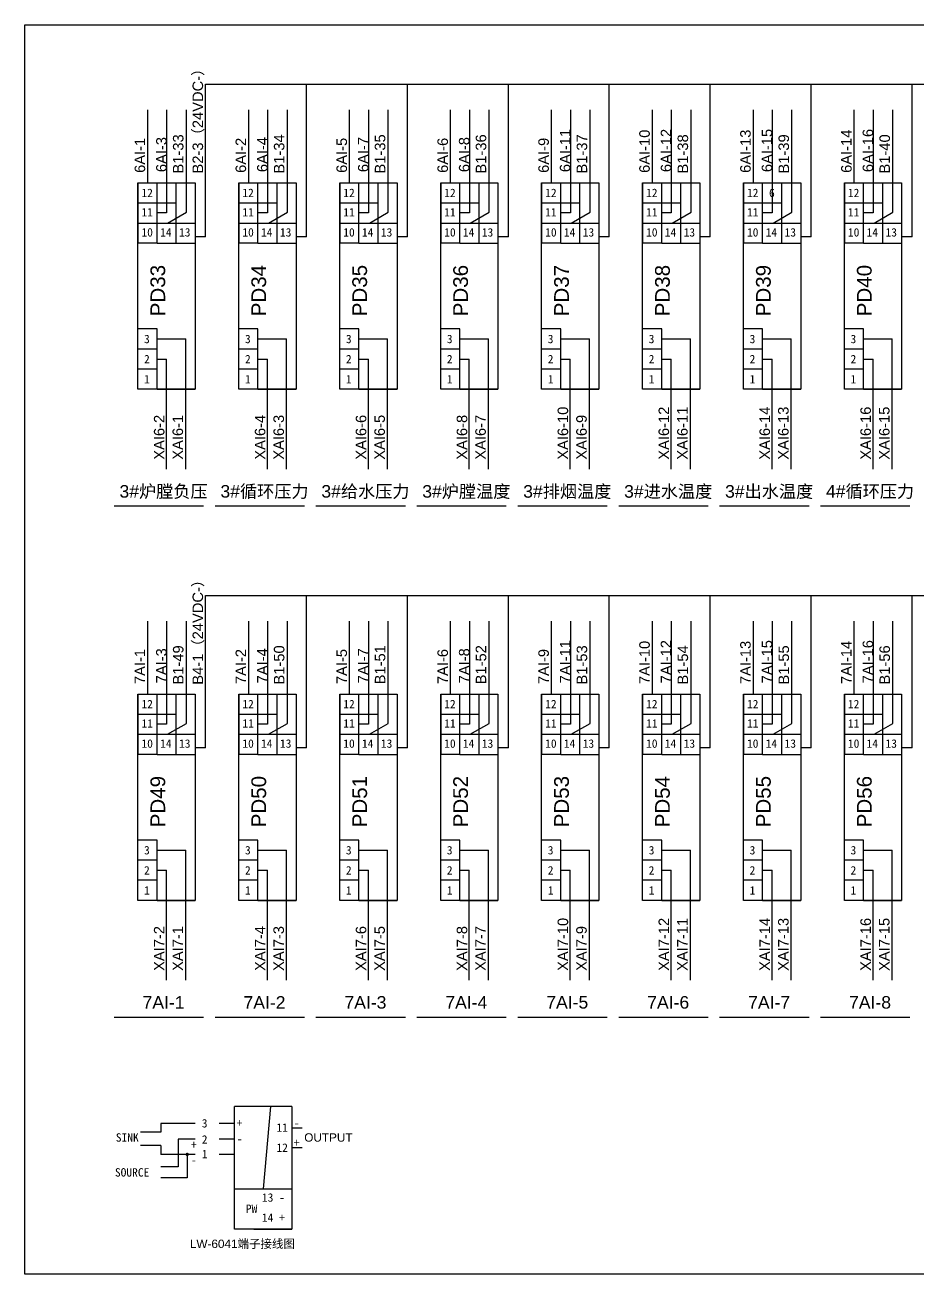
# Model space of a CAD drawing. Extents: x -156069 to -122631, y 9787 to 31117.
# Drawn here: x -151196 to -149075, y 16917 to 19887 of the extents above; entities that cross this region are included whole.
import ezdxf
from ezdxf.enums import TextEntityAlignment as Align

# ---------------------------------------------------------------- set-up
doc = ezdxf.new("R2010")
doc.units = 0
doc.layers.get('0').update_dxf_attribs({"linetype": 'CONTINUOUS'})
doc.layers.add('1', color=143, linetype='CONTINUOUS')
doc.layers.add('TEXT', color=3, linetype='CONTINUOUS')
doc.styles.add('Arial', font='arial.ttf')
doc.styles.get("Standard").update_dxf_attribs({"font": ''})
doc.styles.get('Standard').set_extended_font_data('SimSun')

msp = doc.modelspace()

# ---------------------------------------------------------------- linework, layer by layer
for p, q in [((-150766.62449, 19383.08503), (-150766.62449, 19745.65428)), ((-150766.62449, 19745.65428), (-147166.62449, 19745.65428)), ((-150526.62449, 19383.08503), (-150526.62449, 19745.65428)), ((-150286.62449, 19383.08503), (-150286.62449, 19745.65428)), ((-150046.62449, 19383.08503), (-150046.62449, 19745.65428)), ((-149806.62449, 19383.08503), (-149806.62449, 19745.65428)), ((-149566.62449, 19383.08503), (-149566.62449, 19745.65428)), ((-149326.62449, 19383.08503), (-149326.62449, 19745.65428)), ((-149086.62449, 19383.08503), (-149086.62449, 19745.65428)), ((-150904.82016, 19684.66827), (-150904.82016, 19511.19195)), ((-150859.21202, 19684.66827), (-150859.21202, 19439.62884)), ((-150812.23244, 19441.32991), (-150812.23244, 19684.66827)), ((-150664.82016, 19684.66827), (-150664.82016, 19511.19195)), ((-150619.21202, 19684.66827), (-150619.21202, 19439.62884)), ((-150572.23244, 19441.32991), (-150572.23244, 19684.66827)), ((-150424.82016, 19684.66827), (-150424.82016, 19511.19195)), ((-150379.21202, 19684.66827), (-150379.21202, 19439.62884)), ((-150332.23244, 19441.32991), (-150332.23244, 19684.66827)), ((-150184.82016, 19684.66827), (-150184.82016, 19511.19195)), ((-150139.21202, 19684.66827), (-150139.21202, 19439.62884)), ((-150092.23244, 19441.32991), (-150092.23244, 19684.66827)), ((-149944.82016, 19684.66827), (-149944.82016, 19511.19195)), ((-149899.21202, 19684.66827), (-149899.21202, 19439.62884)), ((-149852.23244, 19441.32991), (-149852.23244, 19684.66827)), ((-149704.82016, 19684.66827), (-149704.82016, 19511.19195)), ((-149659.21202, 19684.66827), (-149659.21202, 19439.62884)), ((-149612.23244, 19441.32991), (-149612.23244, 19684.66827)), ((-149464.82016, 19684.66827), (-149464.82016, 19511.19195)), ((-149419.21202, 19684.66827), (-149419.21202, 19439.62884)), ((-149372.23244, 19441.32991), (-149372.23244, 19684.66827)), ((-149224.82016, 19684.66827), (-149224.82016, 19511.19195)), ((-149179.21202, 19684.66827), (-149179.21202, 19439.62884)), ((-149132.23244, 19441.32991), (-149132.23244, 19684.66827)), ((-150859.21202, 19439.62884), (-150882.01614, 19439.62884)), ((-150857.09293, 19415.59382), (-150812.23244, 19441.32991)), ((-150619.21202, 19439.62884), (-150642.01614, 19439.62884)), ((-150617.09293, 19415.59382), (-150572.23244, 19441.32991)), ((-150379.21202, 19439.62884), (-150402.01614, 19439.62884)), ((-150377.09293, 19415.59382), (-150332.23244, 19441.32991)), ((-150139.21202, 19439.62884), (-150162.01614, 19439.62884)), ((-150137.09293, 19415.59382), (-150092.23244, 19441.32991)), ((-149899.21202, 19439.62884), (-149922.01614, 19439.62884)), ((-149897.09293, 19415.59382), (-149852.23244, 19441.32991)), ((-149659.21202, 19439.62884), (-149682.01614, 19439.62884)), ((-149657.09293, 19415.59382), (-149612.23244, 19441.32991)), ((-149419.21202, 19439.62884), (-149442.01614, 19439.62884)), ((-149417.09293, 19415.59382), (-149372.23244, 19441.32991)), ((-149179.21202, 19439.62884), (-149202.01614, 19439.62884)), ((-149177.09293, 19415.59382), (-149132.23244, 19441.32991)), ((-150766.62449, 19383.08503), (-150791.10417, 19383.08503)), ((-150526.62449, 19383.08503), (-150551.10417, 19383.08503)), ((-150286.62449, 19383.08503), (-150311.10417, 19383.08503)), ((-150046.62449, 19383.08503), (-150071.10417, 19383.08503)), ((-149806.62449, 19383.08503), (-149831.10417, 19383.08503)), ((-149566.62449, 19383.08503), (-149591.10417, 19383.08503)), ((-149326.62449, 19383.08503), (-149351.10417, 19383.08503)), ((-149086.62449, 19383.08503), (-149111.10417, 19383.08503)), ((-150882.57205, 19140.02792), (-150813.908, 19140.02792)), ((-150813.908, 18830.63491), (-150813.908, 19140.02792)), ((-150642.57205, 19140.02792), (-150573.908, 19140.02792)), ((-150573.908, 18830.63491), (-150573.908, 19140.02792)), ((-150402.57205, 19140.02792), (-150333.908, 19140.02792)), ((-150333.908, 18830.63491), (-150333.908, 19140.02792)), ((-150162.57205, 19140.02792), (-150093.908, 19140.02792)), ((-150093.908, 18830.63491), (-150093.908, 19140.02792)), ((-149922.57205, 19140.02792), (-149853.908, 19140.02792)), ((-149853.908, 18830.63491), (-149853.908, 19140.02792)), ((-149682.57205, 19140.02792), (-149613.908, 19140.02792)), ((-149613.908, 18830.63491), (-149613.908, 19140.02792)), ((-149442.57205, 19140.02792), (-149373.908, 19140.02792)), ((-149373.908, 18830.63491), (-149373.908, 19140.02792)), ((-149202.57205, 19140.02792), (-149133.908, 19140.02792)), ((-149133.908, 18830.63491), (-149133.908, 19140.02792)), ((-150882.01614, 19092.22886), (-150859.51614, 19092.22886)), ((-150859.51614, 18830.63491), (-150859.51614, 19092.22886)), ((-150642.01614, 19092.22886), (-150619.51614, 19092.22886)), ((-150619.51614, 18830.63491), (-150619.51614, 19092.22886)), ((-150402.01614, 19092.22886), (-150379.51614, 19092.22886)), ((-150379.51614, 18830.63491), (-150379.51614, 19092.22886)), ((-150162.01614, 19092.22886), (-150139.51614, 19092.22886)), ((-150139.51614, 18830.63491), (-150139.51614, 19092.22886)), ((-149922.01614, 19092.22886), (-149899.51614, 19092.22886)), ((-149899.51614, 18830.63491), (-149899.51614, 19092.22886)), ((-149682.01614, 19092.22886), (-149659.51614, 19092.22886)), ((-149659.51614, 18830.63491), (-149659.51614, 19092.22886)), ((-149442.01614, 19092.22886), (-149419.51614, 19092.22886)), ((-149419.51614, 18830.63491), (-149419.51614, 19092.22886)), ((-149202.01614, 19092.22886), (-149179.51614, 19092.22886)), ((-149179.51614, 18830.63491), (-149179.51614, 19092.22886)), ((-150984.17879, 18743.03828), (-150771.6174, 18743.03828)), ((-150744.17879, 18743.03828), (-150531.6174, 18743.03828)), ((-150504.17879, 18743.03828), (-150291.6174, 18743.03828)), ((-150264.17879, 18743.03828), (-150051.6174, 18743.03828)), ((-150024.17879, 18743.03828), (-149811.6174, 18743.03828)), ((-149784.17879, 18743.03828), (-149571.6174, 18743.03828)), ((-149544.17879, 18743.03828), (-149331.6174, 18743.03828)), ((-149304.17879, 18743.03828), (-149091.6174, 18743.03828)), ((-150766.62449, 18167.51024), (-150766.62449, 18530.07948)), ((-150766.62449, 18530.07948), (-147166.62449, 18530.07948)), ((-150526.62449, 18167.51024), (-150526.62449, 18530.07948)), ((-150286.62449, 18167.51024), (-150286.62449, 18530.07948)), ((-150046.62449, 18167.51024), (-150046.62449, 18530.07948)), ((-149806.62449, 18167.51024), (-149806.62449, 18530.07948)), ((-149566.62449, 18167.51024), (-149566.62449, 18530.07948)), ((-149326.62449, 18167.51024), (-149326.62449, 18530.07948)), ((-149086.62449, 18167.51024), (-149086.62449, 18530.07948)), ((-150904.82016, 18469.09347), (-150904.82016, 18295.61715)), ((-150859.21202, 18469.09347), (-150859.21202, 18224.05404)), ((-150812.23244, 18225.75511), (-150812.23244, 18469.09347)), ((-150664.82016, 18469.09347), (-150664.82016, 18295.61715)), ((-150619.21202, 18469.09347), (-150619.21202, 18224.05404)), ((-150572.23244, 18225.75511), (-150572.23244, 18469.09347)), ((-150424.82016, 18469.09347), (-150424.82016, 18295.61715)), ((-150379.21202, 18469.09347), (-150379.21202, 18224.05404)), ((-150332.23244, 18225.75511), (-150332.23244, 18469.09347)), ((-150184.82016, 18469.09347), (-150184.82016, 18295.61715)), ((-150139.21202, 18469.09347), (-150139.21202, 18224.05404)), ((-150092.23244, 18225.75511), (-150092.23244, 18469.09347)), ((-149944.82016, 18469.09347), (-149944.82016, 18295.61715)), ((-149899.21202, 18469.09347), (-149899.21202, 18224.05404)), ((-149852.23244, 18225.75511), (-149852.23244, 18469.09347)), ((-149704.82016, 18469.09347), (-149704.82016, 18295.61715)), ((-149659.21202, 18469.09347), (-149659.21202, 18224.05404)), ((-149612.23244, 18225.75511), (-149612.23244, 18469.09347)), ((-149464.82016, 18469.09347), (-149464.82016, 18295.61715)), ((-149419.21202, 18469.09347), (-149419.21202, 18224.05404)), ((-149372.23244, 18225.75511), (-149372.23244, 18469.09347)), ((-149224.82016, 18469.09347), (-149224.82016, 18295.61715)), ((-149179.21202, 18469.09347), (-149179.21202, 18224.05404)), ((-149132.23244, 18225.75511), (-149132.23244, 18469.09347)), ((-150859.21202, 18224.05404), (-150882.01614, 18224.05404)), ((-150857.09293, 18200.01903), (-150812.23244, 18225.75511)), ((-150619.21202, 18224.05404), (-150642.01614, 18224.05404)), ((-150617.09293, 18200.01903), (-150572.23244, 18225.75511)), ((-150379.21202, 18224.05404), (-150402.01614, 18224.05404)), ((-150377.09293, 18200.01903), (-150332.23244, 18225.75511)), ((-150139.21202, 18224.05404), (-150162.01614, 18224.05404)), ((-150137.09293, 18200.01903), (-150092.23244, 18225.75511)), ((-149899.21202, 18224.05404), (-149922.01614, 18224.05404)), ((-149897.09293, 18200.01903), (-149852.23244, 18225.75511)), ((-149659.21202, 18224.05404), (-149682.01614, 18224.05404)), ((-149657.09293, 18200.01903), (-149612.23244, 18225.75511)), ((-149419.21202, 18224.05404), (-149442.01614, 18224.05404)), ((-149417.09293, 18200.01903), (-149372.23244, 18225.75511)), ((-149179.21202, 18224.05404), (-149202.01614, 18224.05404)), ((-149177.09293, 18200.01903), (-149132.23244, 18225.75511)), ((-150766.62449, 18167.51024), (-150791.10417, 18167.51024)), ((-150526.62449, 18167.51024), (-150551.10417, 18167.51024)), ((-150286.62449, 18167.51024), (-150311.10417, 18167.51024)), ((-150046.62449, 18167.51024), (-150071.10417, 18167.51024)), ((-149806.62449, 18167.51024), (-149831.10417, 18167.51024)), ((-149566.62449, 18167.51024), (-149591.10417, 18167.51024)), ((-149326.62449, 18167.51024), (-149351.10417, 18167.51024)), ((-149086.62449, 18167.51024), (-149111.10417, 18167.51024)), ((-150882.57205, 17924.45313), (-150813.908, 17924.45313)), ((-150813.908, 17615.06011), (-150813.908, 17924.45313)), ((-150642.57205, 17924.45313), (-150573.908, 17924.45313)), ((-150573.908, 17615.06011), (-150573.908, 17924.45313)), ((-150402.57205, 17924.45313), (-150333.908, 17924.45313)), ((-150333.908, 17615.06011), (-150333.908, 17924.45313)), ((-150162.57205, 17924.45313), (-150093.908, 17924.45313)), ((-150093.908, 17615.06011), (-150093.908, 17924.45313)), ((-149922.57205, 17924.45313), (-149853.908, 17924.45313)), ((-149853.908, 17615.06011), (-149853.908, 17924.45313)), ((-149682.57205, 17924.45313), (-149613.908, 17924.45313)), ((-149613.908, 17615.06011), (-149613.908, 17924.45313)), ((-149442.57205, 17924.45313), (-149373.908, 17924.45313)), ((-149373.908, 17615.06011), (-149373.908, 17924.45313)), ((-149202.57205, 17924.45313), (-149133.908, 17924.45313)), ((-149133.908, 17615.06011), (-149133.908, 17924.45313)), ((-150882.01614, 17876.65406), (-150859.51614, 17876.65406)), ((-150859.51614, 17615.06011), (-150859.51614, 17876.65406)), ((-150642.01614, 17876.65406), (-150619.51614, 17876.65406)), ((-150619.51614, 17615.06011), (-150619.51614, 17876.65406)), ((-150402.01614, 17876.65406), (-150379.51614, 17876.65406)), ((-150379.51614, 17615.06011), (-150379.51614, 17876.65406)), ((-150162.01614, 17876.65406), (-150139.51614, 17876.65406)), ((-150139.51614, 17615.06011), (-150139.51614, 17876.65406)), ((-149922.01614, 17876.65406), (-149899.51614, 17876.65406)), ((-149899.51614, 17615.06011), (-149899.51614, 17876.65406)), ((-149682.01614, 17876.65406), (-149659.51614, 17876.65406)), ((-149659.51614, 17615.06011), (-149659.51614, 17876.65406)), ((-149442.01614, 17876.65406), (-149419.51614, 17876.65406)), ((-149419.51614, 17615.06011), (-149419.51614, 17876.65406)), ((-149202.01614, 17876.65406), (-149179.51614, 17876.65406)), ((-149179.51614, 17615.06011), (-149179.51614, 17876.65406)), ((-150984.17879, 17527.46348), (-150771.6174, 17527.46348)), ((-150744.17879, 17527.46348), (-150531.6174, 17527.46348)), ((-150504.17879, 17527.46348), (-150291.6174, 17527.46348)), ((-150264.17879, 17527.46348), (-150051.6174, 17527.46348)), ((-150024.17879, 17527.46348), (-149811.6174, 17527.46348)), ((-149784.17879, 17527.46348), (-149571.6174, 17527.46348)), ((-149544.17879, 17527.46348), (-149331.6174, 17527.46348)), ((-149304.17879, 17527.46348), (-149091.6174, 17527.46348)), ((-150612.07814, 17315.34904), (-150629.79568, 17118.88855)), ((-150791.63641, 17274.91298), (-150872.7525, 17274.91298)), ((-150872.7525, 17274.91298), (-150872.7525, 17253.99851)), ((-150697.90373, 17274.91298), (-150734.16561, 17274.91298)), ((-150536.90403, 17263.49288), (-150561.38371, 17263.49288)), ((-150872.7525, 17253.99851), (-150921.38126, 17253.99851)), ((-150872.7525, 17253.99851), (-150872.7525, 17253.99851)), ((-150791.63641, 17237.58731), (-150832.08108, 17237.58731)), ((-150832.08108, 17237.58731), (-150832.08108, 17171.87147)), ((-150697.90373, 17237.58731), (-150734.16561, 17237.58731)), ((-150872.7525, 17221.9538), (-150921.38126, 17221.9538)), ((-150872.7525, 17221.9538), (-150872.7525, 17201.03933)), ((-150791.63641, 17201.03933), (-150872.7525, 17201.03933)), ((-150810.20405, 17201.03933), (-150810.20405, 17145.37875)), ((-150697.90373, 17201.03933), (-150734.16561, 17201.03933)), ((-150536.90403, 17216.67729), (-150561.38371, 17216.67729)), ((-150832.08108, 17171.87147), (-150872.7525, 17171.87147)), ((-150810.20405, 17145.37875), (-150872.7525, 17145.37875)), ((-150697.90373, 17118.88855), (-150561.68764, 17118.88855))]:
    msp.add_line(p, q)
at = {"color": 1}
for p, q in [((-150927.62419, 19511.19195), (-150927.62419, 19463.39289)), ((-150927.62419, 19020.53027), (-150927.62419, 19511.19195)), ((-150927.62419, 19511.19195), (-150791.4081, 19511.19195)), ((-150882.01614, 19463.39289), (-150882.01614, 19511.19195)), ((-150836.4081, 19367.79476), (-150836.4081, 19511.19195)), ((-150791.4081, 19511.19195), (-150791.4081, 19020.53027)), ((-150687.62419, 19511.19195), (-150687.62419, 19463.39289)), ((-150687.62419, 19020.53027), (-150687.62419, 19511.19195)), ((-150687.62419, 19511.19195), (-150551.4081, 19511.19195)), ((-150642.01614, 19463.39289), (-150642.01614, 19511.19195)), ((-150596.4081, 19367.79476), (-150596.4081, 19511.19195)), ((-150551.4081, 19511.19195), (-150551.4081, 19020.53027)), ((-150447.62419, 19511.19195), (-150447.62419, 19463.39289)), ((-150447.62419, 19020.53027), (-150447.62419, 19511.19195)), ((-150447.62419, 19511.19195), (-150311.4081, 19511.19195)), ((-150402.01614, 19463.39289), (-150402.01614, 19511.19195)), ((-150356.4081, 19367.79476), (-150356.4081, 19511.19195)), ((-150311.4081, 19511.19195), (-150311.4081, 19020.53027)), ((-150207.62419, 19511.19195), (-150207.62419, 19463.39289)), ((-150207.62419, 19020.53027), (-150207.62419, 19511.19195)), ((-150207.62419, 19511.19195), (-150071.4081, 19511.19195)), ((-150162.01614, 19463.39289), (-150162.01614, 19511.19195)), ((-150116.4081, 19367.79476), (-150116.4081, 19511.19195)), ((-150071.4081, 19511.19195), (-150071.4081, 19020.53027)), ((-149967.62419, 19511.19195), (-149967.62419, 19463.39289)), ((-149967.62419, 19020.53027), (-149967.62419, 19511.19195)), ((-149967.62419, 19511.19195), (-149831.4081, 19511.19195)), ((-149922.01614, 19463.39289), (-149922.01614, 19511.19195)), ((-149876.4081, 19367.79476), (-149876.4081, 19511.19195)), ((-149831.4081, 19511.19195), (-149831.4081, 19020.53027)), ((-149727.62419, 19511.19195), (-149727.62419, 19463.39289)), ((-149727.62419, 19020.53027), (-149727.62419, 19511.19195)), ((-149727.62419, 19511.19195), (-149591.4081, 19511.19195)), ((-149682.01614, 19463.39289), (-149682.01614, 19511.19195)), ((-149636.4081, 19367.79476), (-149636.4081, 19511.19195)), ((-149591.4081, 19511.19195), (-149591.4081, 19020.53027)), ((-149487.62419, 19511.19195), (-149487.62419, 19463.39289)), ((-149487.62419, 19020.53027), (-149487.62419, 19511.19195)), ((-149487.62419, 19511.19195), (-149351.4081, 19511.19195)), ((-149442.01614, 19463.39289), (-149442.01614, 19511.19195)), ((-149396.4081, 19367.79476), (-149396.4081, 19511.19195)), ((-149351.4081, 19511.19195), (-149351.4081, 19020.53027)), ((-149247.62419, 19511.19195), (-149247.62419, 19463.39289)), ((-149247.62419, 19020.53027), (-149247.62419, 19511.19195)), ((-149247.62419, 19511.19195), (-149111.4081, 19511.19195)), ((-149202.01614, 19463.39289), (-149202.01614, 19511.19195)), ((-149156.4081, 19367.79476), (-149156.4081, 19511.19195)), ((-149111.4081, 19511.19195), (-149111.4081, 19020.53027)), ((-150927.62419, 19463.39289), (-150927.62419, 19367.79476)), ((-150927.62419, 19463.39289), (-150882.01614, 19463.39289)), ((-150882.01614, 19367.79476), (-150882.01614, 19463.39289)), ((-150882.01614, 19463.39289), (-150836.4081, 19463.39289)), ((-150687.62419, 19463.39289), (-150687.62419, 19367.79476)), ((-150687.62419, 19463.39289), (-150642.01614, 19463.39289)), ((-150642.01614, 19367.79476), (-150642.01614, 19463.39289)), ((-150642.01614, 19463.39289), (-150596.4081, 19463.39289)), ((-150447.62419, 19463.39289), (-150447.62419, 19367.79476)), ((-150447.62419, 19463.39289), (-150402.01614, 19463.39289)), ((-150402.01614, 19367.79476), (-150402.01614, 19463.39289)), ((-150402.01614, 19463.39289), (-150356.4081, 19463.39289)), ((-150207.62419, 19463.39289), (-150207.62419, 19367.79476)), ((-150207.62419, 19463.39289), (-150162.01614, 19463.39289)), ((-150162.01614, 19367.79476), (-150162.01614, 19463.39289)), ((-150162.01614, 19463.39289), (-150116.4081, 19463.39289)), ((-149967.62419, 19463.39289), (-149967.62419, 19367.79476)), ((-149967.62419, 19463.39289), (-149922.01614, 19463.39289)), ((-149922.01614, 19367.79476), (-149922.01614, 19463.39289)), ((-149922.01614, 19463.39289), (-149876.4081, 19463.39289)), ((-149727.62419, 19463.39289), (-149727.62419, 19367.79476)), ((-149727.62419, 19463.39289), (-149682.01614, 19463.39289)), ((-149682.01614, 19367.79476), (-149682.01614, 19463.39289)), ((-149682.01614, 19463.39289), (-149636.4081, 19463.39289)), ((-149487.62419, 19463.39289), (-149487.62419, 19367.79476)), ((-149487.62419, 19463.39289), (-149442.01614, 19463.39289)), ((-149442.01614, 19367.79476), (-149442.01614, 19463.39289)), ((-149442.01614, 19463.39289), (-149396.4081, 19463.39289)), ((-149247.62419, 19463.39289), (-149247.62419, 19367.79476)), ((-149247.62419, 19463.39289), (-149202.01614, 19463.39289)), ((-149202.01614, 19367.79476), (-149202.01614, 19463.39289)), ((-149202.01614, 19463.39289), (-149156.4081, 19463.39289)), ((-150927.62419, 19415.59382), (-150882.01614, 19415.59382)), ((-150882.01614, 19415.59382), (-150791.4081, 19415.59382)), ((-150687.62419, 19415.59382), (-150642.01614, 19415.59382)), ((-150642.01614, 19415.59382), (-150551.4081, 19415.59382)), ((-150447.62419, 19415.59382), (-150402.01614, 19415.59382)), ((-150402.01614, 19415.59382), (-150311.4081, 19415.59382)), ((-150207.62419, 19415.59382), (-150162.01614, 19415.59382)), ((-150162.01614, 19415.59382), (-150071.4081, 19415.59382)), ((-149967.62419, 19415.59382), (-149922.01614, 19415.59382)), ((-149922.01614, 19415.59382), (-149831.4081, 19415.59382)), ((-149727.62419, 19415.59382), (-149682.01614, 19415.59382)), ((-149682.01614, 19415.59382), (-149591.4081, 19415.59382)), ((-149487.62419, 19415.59382), (-149442.01614, 19415.59382)), ((-149442.01614, 19415.59382), (-149351.4081, 19415.59382)), ((-149247.62419, 19415.59382), (-149202.01614, 19415.59382)), ((-149202.01614, 19415.59382), (-149111.4081, 19415.59382)), ((-150882.01614, 19367.79476), (-150927.62419, 19367.79476)), ((-150882.01614, 19367.79476), (-150791.4081, 19367.79476)), ((-150642.01614, 19367.79476), (-150687.62419, 19367.79476)), ((-150642.01614, 19367.79476), (-150551.4081, 19367.79476)), ((-150402.01614, 19367.79476), (-150447.62419, 19367.79476)), ((-150402.01614, 19367.79476), (-150311.4081, 19367.79476)), ((-150162.01614, 19367.79476), (-150207.62419, 19367.79476)), ((-150162.01614, 19367.79476), (-150071.4081, 19367.79476)), ((-149922.01614, 19367.79476), (-149967.62419, 19367.79476)), ((-149922.01614, 19367.79476), (-149831.4081, 19367.79476)), ((-149682.01614, 19367.79476), (-149727.62419, 19367.79476)), ((-149682.01614, 19367.79476), (-149591.4081, 19367.79476)), ((-149442.01614, 19367.79476), (-149487.62419, 19367.79476)), ((-149442.01614, 19367.79476), (-149351.4081, 19367.79476)), ((-149202.01614, 19367.79476), (-149247.62419, 19367.79476)), ((-149202.01614, 19367.79476), (-149111.4081, 19367.79476)), ((-150882.01614, 19163.92745), (-150927.62419, 19163.92745)), ((-150927.62419, 19116.12839), (-150927.62419, 19163.92745)), ((-150882.01614, 19116.12839), (-150882.01614, 19163.92745)), ((-150642.01614, 19163.92745), (-150687.62419, 19163.92745)), ((-150687.62419, 19116.12839), (-150687.62419, 19163.92745)), ((-150642.01614, 19116.12839), (-150642.01614, 19163.92745)), ((-150402.01614, 19163.92745), (-150447.62419, 19163.92745)), ((-150447.62419, 19116.12839), (-150447.62419, 19163.92745)), ((-150402.01614, 19116.12839), (-150402.01614, 19163.92745)), ((-150162.01614, 19163.92745), (-150207.62419, 19163.92745)), ((-150207.62419, 19116.12839), (-150207.62419, 19163.92745)), ((-150162.01614, 19116.12839), (-150162.01614, 19163.92745)), ((-149922.01614, 19163.92745), (-149967.62419, 19163.92745)), ((-149967.62419, 19116.12839), (-149967.62419, 19163.92745)), ((-149922.01614, 19116.12839), (-149922.01614, 19163.92745)), ((-149682.01614, 19163.92745), (-149727.62419, 19163.92745)), ((-149727.62419, 19116.12839), (-149727.62419, 19163.92745)), ((-149682.01614, 19116.12839), (-149682.01614, 19163.92745)), ((-149442.01614, 19163.92745), (-149487.62419, 19163.92745)), ((-149487.62419, 19116.12839), (-149487.62419, 19163.92745)), ((-149442.01614, 19116.12839), (-149442.01614, 19163.92745)), ((-149202.01614, 19163.92745), (-149247.62419, 19163.92745)), ((-149247.62419, 19116.12839), (-149247.62419, 19163.92745)), ((-149202.01614, 19116.12839), (-149202.01614, 19163.92745)), ((-150882.01614, 19116.12839), (-150927.62419, 19116.12839)), ((-150927.62419, 19068.32933), (-150927.62419, 19116.12839)), ((-150882.01614, 19116.12839), (-150927.62419, 19116.12839)), ((-150882.01614, 19116.12839), (-150927.62419, 19116.12839)), ((-150882.01614, 19068.32933), (-150882.01614, 19116.12839)), ((-150642.01614, 19116.12839), (-150687.62419, 19116.12839)), ((-150687.62419, 19068.32933), (-150687.62419, 19116.12839)), ((-150642.01614, 19116.12839), (-150687.62419, 19116.12839)), ((-150642.01614, 19116.12839), (-150687.62419, 19116.12839)), ((-150642.01614, 19116.12839), (-150687.62419, 19116.12839)), ((-150642.01614, 19068.32933), (-150642.01614, 19116.12839)), ((-150402.01614, 19116.12839), (-150447.62419, 19116.12839)), ((-150447.62419, 19068.32933), (-150447.62419, 19116.12839)), ((-150402.01614, 19116.12839), (-150447.62419, 19116.12839)), ((-150402.01614, 19116.12839), (-150447.62419, 19116.12839)), ((-150402.01614, 19116.12839), (-150447.62419, 19116.12839)), ((-150402.01614, 19068.32933), (-150402.01614, 19116.12839)), ((-150162.01614, 19116.12839), (-150207.62419, 19116.12839)), ((-150207.62419, 19068.32933), (-150207.62419, 19116.12839)), ((-150162.01614, 19116.12839), (-150207.62419, 19116.12839)), ((-150162.01614, 19116.12839), (-150207.62419, 19116.12839)), ((-150162.01614, 19116.12839), (-150207.62419, 19116.12839)), ((-150162.01614, 19068.32933), (-150162.01614, 19116.12839)), ((-149922.01614, 19116.12839), (-149967.62419, 19116.12839)), ((-149967.62419, 19068.32933), (-149967.62419, 19116.12839)), ((-149922.01614, 19116.12839), (-149967.62419, 19116.12839)), ((-149922.01614, 19116.12839), (-149967.62419, 19116.12839)), ((-149922.01614, 19116.12839), (-149967.62419, 19116.12839)), ((-149922.01614, 19068.32933), (-149922.01614, 19116.12839)), ((-149682.01614, 19116.12839), (-149727.62419, 19116.12839)), ((-149727.62419, 19068.32933), (-149727.62419, 19116.12839)), ((-149682.01614, 19116.12839), (-149727.62419, 19116.12839)), ((-149682.01614, 19116.12839), (-149727.62419, 19116.12839)), ((-149682.01614, 19116.12839), (-149727.62419, 19116.12839)), ((-149682.01614, 19068.32933), (-149682.01614, 19116.12839)), ((-149442.01614, 19116.12839), (-149487.62419, 19116.12839)), ((-149487.62419, 19068.32933), (-149487.62419, 19116.12839)), ((-149442.01614, 19116.12839), (-149487.62419, 19116.12839)), ((-149442.01614, 19116.12839), (-149487.62419, 19116.12839)), ((-149442.01614, 19116.12839), (-149487.62419, 19116.12839)), ((-149442.01614, 19068.32933), (-149442.01614, 19116.12839)), ((-149202.01614, 19116.12839), (-149247.62419, 19116.12839)), ((-149247.62419, 19068.32933), (-149247.62419, 19116.12839)), ((-149202.01614, 19116.12839), (-149247.62419, 19116.12839)), ((-149202.01614, 19116.12839), (-149247.62419, 19116.12839)), ((-149202.01614, 19116.12839), (-149247.62419, 19116.12839)), ((-149202.01614, 19068.32933), (-149202.01614, 19116.12839)), ((-150882.01614, 19068.32933), (-150927.62419, 19068.32933)), ((-150927.62419, 19020.53027), (-150927.62419, 19068.32933)), ((-150882.01614, 19068.32933), (-150927.62419, 19068.32933)), ((-150882.01614, 19020.53027), (-150882.01614, 19068.32933)), ((-150642.01614, 19068.32933), (-150687.62419, 19068.32933)), ((-150687.62419, 19020.53027), (-150687.62419, 19068.32933)), ((-150642.01614, 19068.32933), (-150687.62419, 19068.32933)), ((-150642.01614, 19020.53027), (-150642.01614, 19068.32933)), ((-150402.01614, 19068.32933), (-150447.62419, 19068.32933)), ((-150447.62419, 19020.53027), (-150447.62419, 19068.32933)), ((-150402.01614, 19068.32933), (-150447.62419, 19068.32933)), ((-150402.01614, 19020.53027), (-150402.01614, 19068.32933)), ((-150162.01614, 19068.32933), (-150207.62419, 19068.32933)), ((-150207.62419, 19020.53027), (-150207.62419, 19068.32933)), ((-150162.01614, 19068.32933), (-150207.62419, 19068.32933)), ((-150162.01614, 19020.53027), (-150162.01614, 19068.32933)), ((-149922.01614, 19068.32933), (-149967.62419, 19068.32933)), ((-149967.62419, 19020.53027), (-149967.62419, 19068.32933)), ((-149922.01614, 19068.32933), (-149967.62419, 19068.32933)), ((-149922.01614, 19020.53027), (-149922.01614, 19068.32933)), ((-149682.01614, 19068.32933), (-149727.62419, 19068.32933)), ((-149727.62419, 19020.53027), (-149727.62419, 19068.32933)), ((-149682.01614, 19068.32933), (-149727.62419, 19068.32933)), ((-149682.01614, 19020.53027), (-149682.01614, 19068.32933)), ((-149442.01614, 19068.32933), (-149487.62419, 19068.32933)), ((-149487.62419, 19020.53027), (-149487.62419, 19068.32933)), ((-149442.01614, 19068.32933), (-149487.62419, 19068.32933)), ((-149442.01614, 19020.53027), (-149442.01614, 19068.32933)), ((-149202.01614, 19068.32933), (-149247.62419, 19068.32933)), ((-149247.62419, 19020.53027), (-149247.62419, 19068.32933)), ((-149202.01614, 19068.32933), (-149247.62419, 19068.32933)), ((-149202.01614, 19020.53027), (-149202.01614, 19068.32933)), ((-150882.01614, 19020.53027), (-150927.62419, 19020.53027)), ((-150791.4081, 19020.53027), (-150927.62419, 19020.53027)), ((-150882.01614, 19020.53027), (-150791.4081, 19020.53027)), ((-150642.01614, 19020.53027), (-150687.62419, 19020.53027)), ((-150551.4081, 19020.53027), (-150687.62419, 19020.53027)), ((-150642.01614, 19020.53027), (-150551.4081, 19020.53027)), ((-150402.01614, 19020.53027), (-150447.62419, 19020.53027)), ((-150311.4081, 19020.53027), (-150447.62419, 19020.53027)), ((-150402.01614, 19020.53027), (-150311.4081, 19020.53027)), ((-150162.01614, 19020.53027), (-150207.62419, 19020.53027)), ((-150071.4081, 19020.53027), (-150207.62419, 19020.53027)), ((-150162.01614, 19020.53027), (-150071.4081, 19020.53027)), ((-149922.01614, 19020.53027), (-149967.62419, 19020.53027)), ((-149831.4081, 19020.53027), (-149967.62419, 19020.53027)), ((-149922.01614, 19020.53027), (-149831.4081, 19020.53027)), ((-149682.01614, 19020.53027), (-149727.62419, 19020.53027)), ((-149591.4081, 19020.53027), (-149727.62419, 19020.53027)), ((-149682.01614, 19020.53027), (-149591.4081, 19020.53027)), ((-149442.01614, 19020.53027), (-149487.62419, 19020.53027)), ((-149351.4081, 19020.53027), (-149487.62419, 19020.53027)), ((-149442.01614, 19020.53027), (-149351.4081, 19020.53027)), ((-149202.01614, 19020.53027), (-149247.62419, 19020.53027)), ((-149111.4081, 19020.53027), (-149247.62419, 19020.53027)), ((-149202.01614, 19020.53027), (-149111.4081, 19020.53027)), ((-150927.62419, 18295.61715), (-150927.62419, 18247.81809)), ((-150927.62419, 17804.95547), (-150927.62419, 18295.61715)), ((-150927.62419, 18295.61715), (-150791.4081, 18295.61715)), ((-150882.01614, 18247.81809), (-150882.01614, 18295.61715)), ((-150836.4081, 18152.21996), (-150836.4081, 18295.61715)), ((-150791.4081, 18295.61715), (-150791.4081, 17804.95547)), ((-150687.62419, 18295.61715), (-150687.62419, 18247.81809)), ((-150687.62419, 17804.95547), (-150687.62419, 18295.61715)), ((-150687.62419, 18295.61715), (-150551.4081, 18295.61715)), ((-150642.01614, 18247.81809), (-150642.01614, 18295.61715)), ((-150596.4081, 18152.21996), (-150596.4081, 18295.61715)), ((-150551.4081, 18295.61715), (-150551.4081, 17804.95547)), ((-150447.62419, 18295.61715), (-150447.62419, 18247.81809)), ((-150447.62419, 17804.95547), (-150447.62419, 18295.61715)), ((-150447.62419, 18295.61715), (-150311.4081, 18295.61715)), ((-150402.01614, 18247.81809), (-150402.01614, 18295.61715)), ((-150356.4081, 18152.21996), (-150356.4081, 18295.61715)), ((-150311.4081, 18295.61715), (-150311.4081, 17804.95547)), ((-150207.62419, 18295.61715), (-150207.62419, 18247.81809)), ((-150207.62419, 17804.95547), (-150207.62419, 18295.61715)), ((-150207.62419, 18295.61715), (-150071.4081, 18295.61715)), ((-150162.01614, 18247.81809), (-150162.01614, 18295.61715)), ((-150116.4081, 18152.21996), (-150116.4081, 18295.61715)), ((-150071.4081, 18295.61715), (-150071.4081, 17804.95547)), ((-149967.62419, 18295.61715), (-149967.62419, 18247.81809)), ((-149967.62419, 17804.95547), (-149967.62419, 18295.61715)), ((-149967.62419, 18295.61715), (-149831.4081, 18295.61715)), ((-149922.01614, 18247.81809), (-149922.01614, 18295.61715)), ((-149876.4081, 18152.21996), (-149876.4081, 18295.61715)), ((-149831.4081, 18295.61715), (-149831.4081, 17804.95547)), ((-149727.62419, 18295.61715), (-149727.62419, 18247.81809)), ((-149727.62419, 17804.95547), (-149727.62419, 18295.61715)), ((-149727.62419, 18295.61715), (-149591.4081, 18295.61715)), ((-149682.01614, 18247.81809), (-149682.01614, 18295.61715)), ((-149636.4081, 18152.21996), (-149636.4081, 18295.61715)), ((-149591.4081, 18295.61715), (-149591.4081, 17804.95547)), ((-149487.62419, 18295.61715), (-149487.62419, 18247.81809)), ((-149487.62419, 17804.95547), (-149487.62419, 18295.61715)), ((-149487.62419, 18295.61715), (-149351.4081, 18295.61715)), ((-149442.01614, 18247.81809), (-149442.01614, 18295.61715)), ((-149396.4081, 18152.21996), (-149396.4081, 18295.61715)), ((-149351.4081, 18295.61715), (-149351.4081, 17804.95547)), ((-149247.62419, 18295.61715), (-149247.62419, 18247.81809)), ((-149247.62419, 17804.95547), (-149247.62419, 18295.61715)), ((-149247.62419, 18295.61715), (-149111.4081, 18295.61715)), ((-149202.01614, 18247.81809), (-149202.01614, 18295.61715)), ((-149156.4081, 18152.21996), (-149156.4081, 18295.61715)), ((-149111.4081, 18295.61715), (-149111.4081, 17804.95547)), ((-150927.62419, 18247.81809), (-150927.62419, 18152.21996)), ((-150927.62419, 18247.81809), (-150882.01614, 18247.81809)), ((-150882.01614, 18152.21996), (-150882.01614, 18247.81809)), ((-150882.01614, 18247.81809), (-150836.4081, 18247.81809)), ((-150687.62419, 18247.81809), (-150687.62419, 18152.21996)), ((-150687.62419, 18247.81809), (-150642.01614, 18247.81809)), ((-150642.01614, 18152.21996), (-150642.01614, 18247.81809)), ((-150642.01614, 18247.81809), (-150596.4081, 18247.81809)), ((-150447.62419, 18247.81809), (-150447.62419, 18152.21996)), ((-150447.62419, 18247.81809), (-150402.01614, 18247.81809)), ((-150402.01614, 18152.21996), (-150402.01614, 18247.81809)), ((-150402.01614, 18247.81809), (-150356.4081, 18247.81809)), ((-150207.62419, 18247.81809), (-150207.62419, 18152.21996)), ((-150207.62419, 18247.81809), (-150162.01614, 18247.81809)), ((-150162.01614, 18152.21996), (-150162.01614, 18247.81809)), ((-150162.01614, 18247.81809), (-150116.4081, 18247.81809)), ((-149967.62419, 18247.81809), (-149967.62419, 18152.21996)), ((-149967.62419, 18247.81809), (-149922.01614, 18247.81809)), ((-149922.01614, 18152.21996), (-149922.01614, 18247.81809)), ((-149922.01614, 18247.81809), (-149876.4081, 18247.81809)), ((-149727.62419, 18247.81809), (-149727.62419, 18152.21996)), ((-149727.62419, 18247.81809), (-149682.01614, 18247.81809)), ((-149682.01614, 18152.21996), (-149682.01614, 18247.81809)), ((-149682.01614, 18247.81809), (-149636.4081, 18247.81809)), ((-149487.62419, 18247.81809), (-149487.62419, 18152.21996)), ((-149487.62419, 18247.81809), (-149442.01614, 18247.81809)), ((-149442.01614, 18152.21996), (-149442.01614, 18247.81809)), ((-149442.01614, 18247.81809), (-149396.4081, 18247.81809)), ((-149247.62419, 18247.81809), (-149247.62419, 18152.21996)), ((-149247.62419, 18247.81809), (-149202.01614, 18247.81809)), ((-149202.01614, 18152.21996), (-149202.01614, 18247.81809)), ((-149202.01614, 18247.81809), (-149156.4081, 18247.81809)), ((-150927.62419, 18200.01903), (-150882.01614, 18200.01903)), ((-150882.01614, 18200.01903), (-150791.4081, 18200.01903)), ((-150687.62419, 18200.01903), (-150642.01614, 18200.01903)), ((-150642.01614, 18200.01903), (-150551.4081, 18200.01903)), ((-150447.62419, 18200.01903), (-150402.01614, 18200.01903)), ((-150402.01614, 18200.01903), (-150311.4081, 18200.01903)), ((-150207.62419, 18200.01903), (-150162.01614, 18200.01903)), ((-150162.01614, 18200.01903), (-150071.4081, 18200.01903)), ((-149967.62419, 18200.01903), (-149922.01614, 18200.01903)), ((-149922.01614, 18200.01903), (-149831.4081, 18200.01903)), ((-149727.62419, 18200.01903), (-149682.01614, 18200.01903)), ((-149682.01614, 18200.01903), (-149591.4081, 18200.01903)), ((-149487.62419, 18200.01903), (-149442.01614, 18200.01903)), ((-149442.01614, 18200.01903), (-149351.4081, 18200.01903)), ((-149247.62419, 18200.01903), (-149202.01614, 18200.01903)), ((-149202.01614, 18200.01903), (-149111.4081, 18200.01903)), ((-150882.01614, 18152.21996), (-150927.62419, 18152.21996)), ((-150882.01614, 18152.21996), (-150791.4081, 18152.21996)), ((-150642.01614, 18152.21996), (-150687.62419, 18152.21996)), ((-150642.01614, 18152.21996), (-150551.4081, 18152.21996)), ((-150402.01614, 18152.21996), (-150447.62419, 18152.21996)), ((-150402.01614, 18152.21996), (-150311.4081, 18152.21996)), ((-150162.01614, 18152.21996), (-150207.62419, 18152.21996)), ((-150162.01614, 18152.21996), (-150071.4081, 18152.21996)), ((-149922.01614, 18152.21996), (-149967.62419, 18152.21996)), ((-149922.01614, 18152.21996), (-149831.4081, 18152.21996)), ((-149682.01614, 18152.21996), (-149727.62419, 18152.21996)), ((-149682.01614, 18152.21996), (-149591.4081, 18152.21996)), ((-149442.01614, 18152.21996), (-149487.62419, 18152.21996)), ((-149442.01614, 18152.21996), (-149351.4081, 18152.21996)), ((-149202.01614, 18152.21996), (-149247.62419, 18152.21996)), ((-149202.01614, 18152.21996), (-149111.4081, 18152.21996)), ((-150882.01614, 17948.35266), (-150927.62419, 17948.35266)), ((-150927.62419, 17900.55359), (-150927.62419, 17948.35266)), ((-150882.01614, 17900.55359), (-150882.01614, 17948.35266)), ((-150642.01614, 17948.35266), (-150687.62419, 17948.35266)), ((-150687.62419, 17900.55359), (-150687.62419, 17948.35266)), ((-150642.01614, 17900.55359), (-150642.01614, 17948.35266)), ((-150402.01614, 17948.35266), (-150447.62419, 17948.35266)), ((-150447.62419, 17900.55359), (-150447.62419, 17948.35266)), ((-150402.01614, 17900.55359), (-150402.01614, 17948.35266)), ((-150162.01614, 17948.35266), (-150207.62419, 17948.35266)), ((-150207.62419, 17900.55359), (-150207.62419, 17948.35266)), ((-150162.01614, 17900.55359), (-150162.01614, 17948.35266)), ((-149922.01614, 17948.35266), (-149967.62419, 17948.35266)), ((-149967.62419, 17900.55359), (-149967.62419, 17948.35266)), ((-149922.01614, 17900.55359), (-149922.01614, 17948.35266)), ((-149682.01614, 17948.35266), (-149727.62419, 17948.35266)), ((-149727.62419, 17900.55359), (-149727.62419, 17948.35266)), ((-149682.01614, 17900.55359), (-149682.01614, 17948.35266)), ((-149442.01614, 17948.35266), (-149487.62419, 17948.35266)), ((-149487.62419, 17900.55359), (-149487.62419, 17948.35266)), ((-149442.01614, 17900.55359), (-149442.01614, 17948.35266)), ((-149202.01614, 17948.35266), (-149247.62419, 17948.35266)), ((-149247.62419, 17900.55359), (-149247.62419, 17948.35266)), ((-149202.01614, 17900.55359), (-149202.01614, 17948.35266)), ((-150882.01614, 17900.55359), (-150927.62419, 17900.55359)), ((-150927.62419, 17852.75453), (-150927.62419, 17900.55359)), ((-150882.01614, 17900.55359), (-150927.62419, 17900.55359)), ((-150882.01614, 17900.55359), (-150927.62419, 17900.55359)), ((-150882.01614, 17900.55359), (-150927.62419, 17900.55359)), ((-150882.01614, 17852.75453), (-150882.01614, 17900.55359)), ((-150642.01614, 17900.55359), (-150687.62419, 17900.55359)), ((-150687.62419, 17852.75453), (-150687.62419, 17900.55359)), ((-150642.01614, 17900.55359), (-150687.62419, 17900.55359)), ((-150642.01614, 17900.55359), (-150687.62419, 17900.55359)), ((-150642.01614, 17900.55359), (-150687.62419, 17900.55359)), ((-150642.01614, 17852.75453), (-150642.01614, 17900.55359)), ((-150402.01614, 17900.55359), (-150447.62419, 17900.55359)), ((-150447.62419, 17852.75453), (-150447.62419, 17900.55359)), ((-150402.01614, 17900.55359), (-150447.62419, 17900.55359)), ((-150402.01614, 17900.55359), (-150447.62419, 17900.55359)), ((-150402.01614, 17900.55359), (-150447.62419, 17900.55359)), ((-150402.01614, 17852.75453), (-150402.01614, 17900.55359)), ((-150162.01614, 17900.55359), (-150207.62419, 17900.55359)), ((-150207.62419, 17852.75453), (-150207.62419, 17900.55359)), ((-150162.01614, 17900.55359), (-150207.62419, 17900.55359)), ((-150162.01614, 17900.55359), (-150207.62419, 17900.55359)), ((-150162.01614, 17900.55359), (-150207.62419, 17900.55359)), ((-150162.01614, 17852.75453), (-150162.01614, 17900.55359)), ((-149922.01614, 17900.55359), (-149967.62419, 17900.55359)), ((-149967.62419, 17852.75453), (-149967.62419, 17900.55359)), ((-149922.01614, 17900.55359), (-149967.62419, 17900.55359)), ((-149922.01614, 17900.55359), (-149967.62419, 17900.55359)), ((-149922.01614, 17900.55359), (-149967.62419, 17900.55359)), ((-149922.01614, 17852.75453), (-149922.01614, 17900.55359)), ((-149682.01614, 17900.55359), (-149727.62419, 17900.55359)), ((-149727.62419, 17852.75453), (-149727.62419, 17900.55359)), ((-149682.01614, 17900.55359), (-149727.62419, 17900.55359)), ((-149682.01614, 17900.55359), (-149727.62419, 17900.55359)), ((-149682.01614, 17900.55359), (-149727.62419, 17900.55359)), ((-149682.01614, 17852.75453), (-149682.01614, 17900.55359)), ((-149442.01614, 17900.55359), (-149487.62419, 17900.55359)), ((-149487.62419, 17852.75453), (-149487.62419, 17900.55359)), ((-149442.01614, 17900.55359), (-149487.62419, 17900.55359)), ((-149442.01614, 17900.55359), (-149487.62419, 17900.55359)), ((-149442.01614, 17900.55359), (-149487.62419, 17900.55359)), ((-149442.01614, 17852.75453), (-149442.01614, 17900.55359)), ((-149202.01614, 17900.55359), (-149247.62419, 17900.55359)), ((-149247.62419, 17852.75453), (-149247.62419, 17900.55359)), ((-149202.01614, 17900.55359), (-149247.62419, 17900.55359)), ((-149202.01614, 17900.55359), (-149247.62419, 17900.55359)), ((-149202.01614, 17900.55359), (-149247.62419, 17900.55359)), ((-149202.01614, 17852.75453), (-149202.01614, 17900.55359)), ((-150882.01614, 17852.75453), (-150927.62419, 17852.75453)), ((-150927.62419, 17804.95547), (-150927.62419, 17852.75453)), ((-150882.01614, 17852.75453), (-150927.62419, 17852.75453)), ((-150882.01614, 17804.95547), (-150882.01614, 17852.75453)), ((-150642.01614, 17852.75453), (-150687.62419, 17852.75453)), ((-150687.62419, 17804.95547), (-150687.62419, 17852.75453)), ((-150642.01614, 17852.75453), (-150687.62419, 17852.75453)), ((-150642.01614, 17804.95547), (-150642.01614, 17852.75453)), ((-150402.01614, 17852.75453), (-150447.62419, 17852.75453)), ((-150447.62419, 17804.95547), (-150447.62419, 17852.75453)), ((-150402.01614, 17852.75453), (-150447.62419, 17852.75453)), ((-150402.01614, 17804.95547), (-150402.01614, 17852.75453)), ((-150162.01614, 17852.75453), (-150207.62419, 17852.75453)), ((-150207.62419, 17804.95547), (-150207.62419, 17852.75453)), ((-150162.01614, 17852.75453), (-150207.62419, 17852.75453)), ((-150162.01614, 17804.95547), (-150162.01614, 17852.75453)), ((-149922.01614, 17852.75453), (-149967.62419, 17852.75453)), ((-149967.62419, 17804.95547), (-149967.62419, 17852.75453)), ((-149922.01614, 17852.75453), (-149967.62419, 17852.75453)), ((-149922.01614, 17804.95547), (-149922.01614, 17852.75453)), ((-149682.01614, 17852.75453), (-149727.62419, 17852.75453)), ((-149727.62419, 17804.95547), (-149727.62419, 17852.75453)), ((-149682.01614, 17852.75453), (-149727.62419, 17852.75453)), ((-149682.01614, 17804.95547), (-149682.01614, 17852.75453)), ((-149442.01614, 17852.75453), (-149487.62419, 17852.75453)), ((-149487.62419, 17804.95547), (-149487.62419, 17852.75453)), ((-149442.01614, 17852.75453), (-149487.62419, 17852.75453)), ((-149442.01614, 17804.95547), (-149442.01614, 17852.75453)), ((-149202.01614, 17852.75453), (-149247.62419, 17852.75453)), ((-149247.62419, 17804.95547), (-149247.62419, 17852.75453)), ((-149202.01614, 17852.75453), (-149247.62419, 17852.75453)), ((-149202.01614, 17804.95547), (-149202.01614, 17852.75453)), ((-150882.01614, 17804.95547), (-150927.62419, 17804.95547)), ((-150791.4081, 17804.95547), (-150927.62419, 17804.95547)), ((-150882.01614, 17804.95547), (-150791.4081, 17804.95547)), ((-150642.01614, 17804.95547), (-150687.62419, 17804.95547)), ((-150551.4081, 17804.95547), (-150687.62419, 17804.95547)), ((-150642.01614, 17804.95547), (-150551.4081, 17804.95547)), ((-150402.01614, 17804.95547), (-150447.62419, 17804.95547)), ((-150311.4081, 17804.95547), (-150447.62419, 17804.95547)), ((-150402.01614, 17804.95547), (-150311.4081, 17804.95547)), ((-150162.01614, 17804.95547), (-150207.62419, 17804.95547)), ((-150071.4081, 17804.95547), (-150207.62419, 17804.95547)), ((-150162.01614, 17804.95547), (-150071.4081, 17804.95547)), ((-149922.01614, 17804.95547), (-149967.62419, 17804.95547)), ((-149831.4081, 17804.95547), (-149967.62419, 17804.95547)), ((-149922.01614, 17804.95547), (-149831.4081, 17804.95547)), ((-149682.01614, 17804.95547), (-149727.62419, 17804.95547)), ((-149591.4081, 17804.95547), (-149727.62419, 17804.95547)), ((-149682.01614, 17804.95547), (-149591.4081, 17804.95547)), ((-149442.01614, 17804.95547), (-149487.62419, 17804.95547)), ((-149351.4081, 17804.95547), (-149487.62419, 17804.95547)), ((-149442.01614, 17804.95547), (-149351.4081, 17804.95547)), ((-149202.01614, 17804.95547), (-149247.62419, 17804.95547)), ((-149111.4081, 17804.95547), (-149247.62419, 17804.95547)), ((-149202.01614, 17804.95547), (-149111.4081, 17804.95547)), ((-150697.90373, 17023.29042), (-150697.90373, 17315.34904)), ((-150561.68764, 17315.34904), (-150697.90373, 17315.34904)), ((-150561.68764, 17315.34904), (-150561.68764, 17023.29042)), ((-150697.90373, 17071.08949), (-150697.90373, 17118.88855)), ((-150697.90373, 17023.29042), (-150697.90373, 17071.08949)), ((-150652.29568, 17023.29042), (-150697.90373, 17023.29042)), ((-150561.68764, 17023.29042), (-150697.90373, 17023.29042)), ((-150652.29568, 17023.29042), (-150561.68764, 17023.29042))]:
    msp.add_line(p, q, dxfattribs=at)
at = {"layer": '1'}
for p, q in [((-151196.11883, 19886.6219), (-146996.11885, 19886.6219)), ((-151196.11883, 16916.62189), (-151196.11883, 19886.6219)), ((-146996.11885, 16916.62189), (-151196.11883, 16916.62189))]:
    msp.add_line(p, q, dxfattribs=at)
at = {"layer": 'TEXT', "const_width": 3.9501}
msp.add_lwpolyline([(-150810.20405, 17203.01438, 1), (-150810.20405, 17199.06428, 1)], format="xyb", close=True, dxfattribs=at)

# ---------------------------------------------------------------- texts
at = {"color": 3, "style": 'Arial'}
for s, p in [('B2-3（24VDC-）', (-150772.61979, 19533.4549)), ('6AI-11', (-149899.21202, 19536.70881)), ('6AI-10', (-149710.36053, 19534.91498)), ('6AI-12', (-149659.21202, 19536.70881)), ('6AI-13', (-149470.36053, 19534.91498)), ('6AI-15', (-149419.21202, 19536.70881)), ('6AI-14', (-149230.36053, 19534.91498)), ('6AI-16', (-149179.21202, 19536.70881)), ('6AI-1', (-150910.36053, 19534.91498)), ('6AI-3', (-150859.21202, 19536.70881)), ('B1-33', (-150819.24494, 19533.4549)), ('6AI-2', (-150670.36053, 19534.91498)), ('6AI-4', (-150619.21202, 19536.70881)), ('B1-34', (-150579.24494, 19533.4549)), ('6AI-5', (-150430.36053, 19534.91498)), ('6AI-7', (-150379.21202, 19536.70881)), ('B1-35', (-150339.24494, 19533.4549)), ('6AI-6', (-150190.36053, 19534.91498)), ('6AI-8', (-150139.21202, 19536.70881)), ('B1-36', (-150099.24494, 19533.4549)), ('6AI-9', (-149950.36053, 19534.91498)), ('B1-37', (-149859.24494, 19533.4549)), ('B1-38', (-149619.24494, 19533.4549)), ('B1-39', (-149379.24494, 19533.4549)), ('B1-40', (-149139.24494, 19533.4549)), ('XAI6-2', (-150864.51601, 18852.89786)), ('XAI6-1', (-150820.28063, 18852.89786)), ('XAI6-4', (-150624.51601, 18852.89786)), ('XAI6-3', (-150580.28063, 18852.89786)), ('XAI6-6', (-150384.51601, 18852.89786)), ('XAI6-5', (-150340.28063, 18852.89786)), ('XAI6-8', (-150144.51601, 18852.89786)), ('XAI6-7', (-150100.28063, 18852.89786)), ('XAI6-10', (-149904.51601, 18852.89786)), ('XAI6-9', (-149860.28063, 18852.89786)), ('XAI6-12', (-149664.51601, 18852.89786)), ('XAI6-11', (-149620.28063, 18852.89786)), ('XAI6-14', (-149424.51601, 18852.89786)), ('XAI6-13', (-149380.28063, 18852.89786)), ('XAI6-16', (-149184.51601, 18852.89786)), ('XAI6-15', (-149140.28063, 18852.89786)), ('B4-1（24VDC-）', (-150772.61979, 18317.8801)), ('7AI-11', (-149899.21202, 18321.13401)), ('7AI-10', (-149710.36053, 18319.34018)), ('7AI-12', (-149659.21202, 18321.13401)), ('7AI-13', (-149470.36053, 18319.34018)), ('7AI-15', (-149419.21202, 18321.13401)), ('7AI-14', (-149230.36053, 18319.34018)), ('7AI-16', (-149179.21202, 18321.13401)), ('7AI-1', (-150910.36053, 18319.34018)), ('7AI-3', (-150859.21202, 18321.13401)), ('B1-49', (-150819.24494, 18318.33998)), ('7AI-2', (-150670.36053, 18319.34018)), ('7AI-4', (-150619.21202, 18321.13401)), ('B1-50', (-150579.24494, 18318.33998)), ('7AI-5', (-150430.36053, 18319.34018)), ('7AI-7', (-150379.21202, 18321.13401)), ('B1-51', (-150339.24494, 18318.75145)), ('7AI-6', (-150190.36053, 18319.34018)), ('7AI-8', (-150139.21202, 18321.13401)), ('B1-52', (-150099.24494, 18318.75145)), ('7AI-9', (-149950.36053, 18319.34018)), ('B1-53', (-149859.24494, 18318.33998)), ('B1-54', (-149619.24494, 18318.33998)), ('B1-55', (-149379.24494, 18318.33998)), ('B1-56', (-149139.24494, 18318.33998)), ('XAI7-10', (-149904.51601, 17637.32306)), ('XAI7-12', (-149664.51601, 17637.32306)), ('XAI7-11', (-149620.28063, 17637.32306)), ('XAI7-14', (-149424.51601, 17637.32306)), ('XAI7-13', (-149380.28063, 17637.32306)), ('XAI7-16', (-149184.51601, 17637.32306)), ('XAI7-15', (-149140.28063, 17637.32306)), ('XAI7-2', (-150864.51601, 17637.32306)), ('XAI7-1', (-150820.28063, 17637.32306)), ('XAI7-4', (-150624.51601, 17637.32306)), ('XAI7-3', (-150580.28063, 17637.32306)), ('XAI7-6', (-150384.51601, 17637.32306)), ('XAI7-5', (-150340.28063, 17637.32306)), ('XAI7-8', (-150144.51601, 17637.32306)), ('XAI7-7', (-150100.28063, 17637.32306)), ('XAI7-9', (-149860.28063, 17637.32306))]:
    msp.add_text(s, height=25, rotation=90, dxfattribs=at).set_placement(p)
at = {"color": 3}
for s, p in [('12', (-150905.54513, 19487.44866)), ('12', (-150665.54513, 19487.44866)), ('12', (-150425.54513, 19487.44866)), ('12', (-150185.54513, 19487.44866)), ('12', (-149945.54513, 19487.44866)), ('12', (-149705.54513, 19487.44866)), ('12', (-149465.54513, 19487.44866)), ('6', (-149419.93709, 19487.44866)), ('12', (-149225.54513, 19487.44866)), ('11', (-150905.54513, 19441.36563)), ('11', (-150665.54513, 19441.36563)), ('11', (-150425.54513, 19441.36563)), ('11', (-150185.54513, 19441.36563)), ('11', (-149945.54513, 19441.36563)), ('11', (-149705.54513, 19441.36563)), ('11', (-149465.54513, 19441.36563)), ('11', (-149225.54513, 19441.36563)), ('10', (-150905.54513, 19393.56657)), ('14', (-150861.15318, 19393.56657)), ('13', (-150816.15318, 19393.56657)), ('10', (-150665.54513, 19393.56657)), ('14', (-150621.15318, 19393.56657)), ('13', (-150576.15318, 19393.56657)), ('10', (-150425.54513, 19393.56657)), ('14', (-150381.15318, 19393.56657)), ('13', (-150336.15318, 19393.56657)), ('10', (-150185.54513, 19393.56657)), ('14', (-150141.15318, 19393.56657)), ('13', (-150096.15318, 19393.56657)), ('10', (-149945.54513, 19393.56657)), ('14', (-149901.15318, 19393.56657)), ('13', (-149856.15318, 19393.56657)), ('10', (-149705.54513, 19393.56657)), ('14', (-149661.15318, 19393.56657)), ('13', (-149616.15318, 19393.56657)), ('10', (-149465.54513, 19393.56657)), ('14', (-149421.15318, 19393.56657)), ('13', (-149376.15318, 19393.56657)), ('10', (-149225.54513, 19393.56657)), ('14', (-149181.15318, 19393.56657)), ('13', (-149136.15318, 19393.56657)), ('3', (-150906.15318, 19139.96577)), ('3', (-150666.15318, 19139.96577)), ('3', (-150426.15318, 19139.96577)), ('3', (-150186.15318, 19139.96577)), ('3', (-149946.15318, 19139.96577)), ('3', (-149706.15318, 19139.96577)), ('3', (-149466.15318, 19139.96577)), ('3', (-149226.15318, 19139.96577)), ('2', (-150906.15318, 19092.1667)), ('2', (-150666.15318, 19092.1667)), ('2', (-150426.15318, 19092.1667)), ('2', (-150186.15318, 19092.1667)), ('2', (-149946.15318, 19092.1667)), ('2', (-149706.15318, 19092.1667)), ('2', (-149466.15318, 19092.1667)), ('2', (-149226.15318, 19092.1667)), ('1', (-150906.15318, 19044.36764)), ('1', (-150666.15318, 19044.36764)), ('1', (-150426.15318, 19044.36764)), ('1', (-150186.15318, 19044.36764)), ('1', (-149946.15318, 19044.36764)), ('1', (-149706.15318, 19044.36764)), ('1', (-149466.15318, 19044.36764)), ('1', (-149226.15318, 19044.36764)), ('12', (-150905.54513, 18271.87386)), ('12', (-150665.54513, 18271.87386)), ('12', (-150425.54513, 18271.87386)), ('12', (-150185.54513, 18271.87386)), ('12', (-149945.54513, 18271.87386)), ('12', (-149705.54513, 18271.87386)), ('12', (-149465.54513, 18271.87386)), ('12', (-149225.54513, 18271.87386)), ('11', (-150905.54513, 18225.79084)), ('11', (-150665.54513, 18225.79084)), ('11', (-150425.54513, 18225.79084)), ('11', (-150185.54513, 18225.79084)), ('11', (-149945.54513, 18225.79084)), ('11', (-149705.54513, 18225.79084)), ('11', (-149465.54513, 18225.79084)), ('11', (-149225.54513, 18225.79084)), ('10', (-150905.54513, 18177.99178)), ('14', (-150861.15318, 18177.99178)), ('13', (-150816.15318, 18177.99178)), ('10', (-150665.54513, 18177.99178)), ('14', (-150621.15318, 18177.99178)), ('13', (-150576.15318, 18177.99178)), ('10', (-150425.54513, 18177.99178)), ('14', (-150381.15318, 18177.99178)), ('13', (-150336.15318, 18177.99178)), ('10', (-150185.54513, 18177.99178)), ('14', (-150141.15318, 18177.99178)), ('13', (-150096.15318, 18177.99178)), ('10', (-149945.54513, 18177.99178)), ('14', (-149901.15318, 18177.99178)), ('13', (-149856.15318, 18177.99178)), ('10', (-149705.54513, 18177.99178)), ('14', (-149661.15318, 18177.99178)), ('13', (-149616.15318, 18177.99178)), ('10', (-149465.54513, 18177.99178)), ('14', (-149421.15318, 18177.99178)), ('13', (-149376.15318, 18177.99178)), ('10', (-149225.54513, 18177.99178)), ('14', (-149181.15318, 18177.99178)), ('13', (-149136.15318, 18177.99178)), ('3', (-150906.15318, 17924.39097)), ('3', (-150666.15318, 17924.39097)), ('3', (-150426.15318, 17924.39097)), ('3', (-150186.15318, 17924.39097)), ('3', (-149946.15318, 17924.39097)), ('3', (-149706.15318, 17924.39097)), ('3', (-149466.15318, 17924.39097)), ('3', (-149226.15318, 17924.39097)), ('2', (-150906.15318, 17876.59191)), ('2', (-150666.15318, 17876.59191)), ('2', (-150426.15318, 17876.59191)), ('2', (-150186.15318, 17876.59191)), ('2', (-149946.15318, 17876.59191)), ('2', (-149706.15318, 17876.59191)), ('2', (-149466.15318, 17876.59191)), ('2', (-149226.15318, 17876.59191)), ('1', (-150906.15318, 17828.79284)), ('1', (-150666.15318, 17828.79284)), ('1', (-150426.15318, 17828.79284)), ('1', (-150186.15318, 17828.79284)), ('1', (-149946.15318, 17828.79284)), ('1', (-149706.15318, 17828.79284)), ('1', (-149466.15318, 17828.79284)), ('1', (-149226.15318, 17828.79284)), ('3', (-150768.83878, 17275.106)), ('+', (-150685.77275, 17275.91015)), ('11', (-150584.4238, 17264.8808)), ('-', (-150549.9541, 17275.84195)), ('SINK', (-150952.87435, 17241.29823)), ('+', (-150794.52489, 17224.14949)), ('2', (-150768.83878, 17236.56949)), ('-', (-150685.77275, 17238.01911)), ('12', (-150584.4238, 17217.08174)), ('+', (-150549.9541, 17229.02637)), ('1', (-150768.83878, 17201.87852)), ('SOURCE', (-150941.38011, 17158.28798)), ('-', (-150794.52489, 17187.6015)), ('13 -', (-150605.48492, 17098.53684)), ('PW', (-150657.22042, 17071.83414)), ('14 +', (-150605.48492, 17050.73778))]:
    msp.add_text(s, height=20, dxfattribs=at).set_placement(p, align=Align.MIDDLE_CENTER)
at = {"color": 3, "style": 'Arial'}
for s, p in [('PD33', (-150880.252, 19254.9685)), ('PD34', (-150640.252, 19254.9685)), ('PD35', (-150400.252, 19254.9685)), ('PD36', (-150160.252, 19254.9685)), ('PD37', (-149920.252, 19254.9685)), ('PD38', (-149680.252, 19254.9685)), ('PD39', (-149440.252, 19254.9685)), ('PD40', (-149200.252, 19254.9685)), ('PD49', (-150880.252, 18039.83873)), ('PD50', (-150640.252, 18039.83873)), ('PD51', (-150400.252, 18039.83873)), ('PD52', (-150160.252, 18039.83873)), ('PD53', (-149920.252, 18039.83873)), ('PD54', (-149680.252, 18039.83873)), ('PD55', (-149440.252, 18039.83873)), ('PD56', (-149200.252, 18039.83873))]:
    msp.add_text(s, height=35, rotation=90, dxfattribs=at).set_placement(p, align=Align.MIDDLE_CENTER)
at = {"layer": 'TEXT', "style": 'Arial'}
for s, p in [('3#炉膛负压', (-150866.56136, 18778.15778)), ('3#循环压力', (-150626.56136, 18778.15778)), ('3#给水压力', (-150386.56136, 18778.15778)), ('3#炉膛温度', (-150146.56136, 18778.15778)), ('3#排烟温度', (-149906.56136, 18778.15778)), ('3#进水温度', (-149666.56136, 18778.15778)), ('3#出水温度', (-149426.56136, 18778.15778)), ('4#循环压力', (-149186.56136, 18778.15778)), ('7AI-1', (-150866.56136, 17562.58299)), ('7AI-2', (-150626.56136, 17562.58299)), ('7AI-3', (-150386.56136, 17562.58299)), ('7AI-4', (-150146.56136, 17562.58299)), ('7AI-5', (-149906.56136, 17562.58299)), ('7AI-6', (-149666.56136, 17562.58299)), ('7AI-7', (-149426.56136, 17562.58299)), ('7AI-8', (-149186.56136, 17562.58299))]:
    msp.add_text(s, height=29.9, dxfattribs=at).set_placement(p, align=Align.MIDDLE)
msp.add_text('OUTPUT', height=20, dxfattribs=at).set_placement((-150474.54143, 17241.29823), align=Align.MIDDLE_CENTER)
msp.add_text('LW-6041端子接线图', height=20, dxfattribs=at).set_placement((-150804.01037, 16978.41496))

doc.saveas('drawing.dxf')
